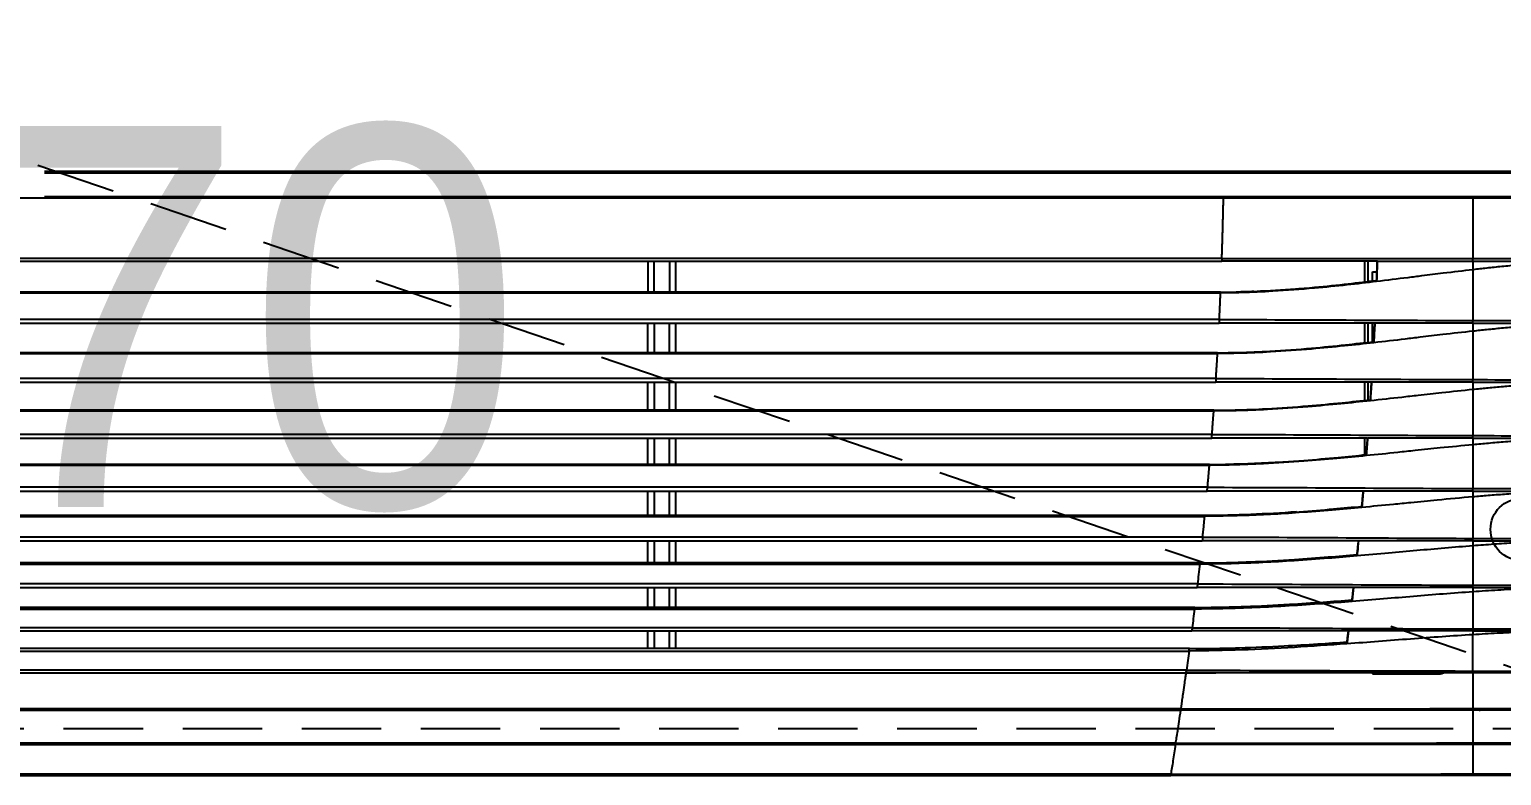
# Model space of a CAD drawing. Header units: inches. Extents: x -63256 to 33689, y -34490 to 100230.
# Drawn here: x -21465.1 to -21001.5, y 2323.6 to 2558.6 of the extents above; entities that cross this region are included whole.
import ezdxf

# ---------------------------------------------------------------- set-up
doc = ezdxf.new("R2010")
doc.units = ezdxf.units.IN
doc.header["$LTSCALE"] = 100
doc.header["$MEASUREMENT"] = 0
doc.linetypes.add('HIDDEN', pattern=[0.375, 0.25, -0.125])
doc.layers.add('3.기호.계단선', color=30, linetype='Continuous')
doc.styles.add('코레일둥고', font='')
doc.styles.get('코레일둥고').set_extended_font_data('Korail Round Gothic Medium')

# ---------------------------------------------------------------- blocks, each defined once
blk = doc.blocks.new('acrjtlf')
at = {"color": 1, "linetype": 'HIDDEN'}
blk.add_line((1571303.38, 1745562.22), (1570010.6, 1746002.87), dxfattribs=at)
at = {"color": 8}
for p, q in [((1571156.08, 1745729.39), (1570157.9, 1745729.39)), ((1571155.57, 1745710.39), (1570158.41, 1745710.39)), ((1570158.41, 1745709.61), (1571155.57, 1745709.61)), ((1570974.85, 1745709.61), (1570974.85, 1745699.8)), ((1570976.81, 1745699.8), (1570976.81, 1745709.61)), ((1570981.7, 1745709.61), (1570981.7, 1745699.8)), ((1570983.66, 1745699.8), (1570983.66, 1745709.61)), ((1571200.56, 1745703.04), (1571200.56, 1745709.61)), ((1571201.54, 1745709.61), (1571201.54, 1745703.15)), ((1571202.97, 1745703.15), (1571202.97, 1745706.17)), ((1571202.97, 1745706.17), (1571204.41, 1745706.17)), ((1571155.17, 1745699.8), (1570158.81, 1745699.8)), ((1570158.82, 1745699.55), (1571155.16, 1745699.55)), ((1571154.77, 1745691.16), (1570159.21, 1745691.16)), ((1570159.27, 1745690.02), (1571154.71, 1745690.02)), ((1570974.85, 1745680.71), (1570974.85, 1745690.02)), ((1570976.81, 1745690.02), (1570976.81, 1745680.71)), ((1570981.7, 1745680.71), (1570981.7, 1745690.02)), ((1570983.66, 1745680.71), (1570983.66, 1745690.02)), ((1571200.56, 1745683.88), (1571200.56, 1745690.02)), ((1571201.54, 1745690.02), (1571201.54, 1745683.99)), ((1571202.97, 1745684.15), (1571202.97, 1745690.02)), ((1571154.21, 1745680.71), (1570159.77, 1745680.71)), ((1570159.78, 1745680.47), (1571154.2, 1745680.47)), ((1571153.72, 1745672.58), (1570160.26, 1745672.58)), ((1570160.34, 1745671.42), (1571153.64, 1745671.42)), ((1570974.85, 1745662.61), (1570974.85, 1745671.42)), ((1570976.81, 1745671.42), (1570976.81, 1745662.61)), ((1570981.7, 1745662.61), (1570981.7, 1745671.42)), ((1570983.66, 1745662.61), (1570983.66, 1745671.42)), ((1571200.56, 1745665.72), (1571200.56, 1745671.42)), ((1571201.54, 1745671.42), (1571201.54, 1745665.83)), ((1571153.04, 1745662.61), (1570160.94, 1745662.61)), ((1570160.96, 1745662.37), (1571153.02, 1745662.37)), ((1571152.47, 1745654.98), (1570161.51, 1745654.98)), ((1570161.61, 1745653.79), (1571152.37, 1745653.79)), ((1570974.85, 1745645.52), (1570974.85, 1745653.79)), ((1570976.81, 1745653.79), (1570976.81, 1745645.52)), ((1570981.7, 1745645.52), (1570981.7, 1745653.79)), ((1570983.66, 1745645.52), (1570983.66, 1745653.79)), ((1571200.56, 1745648.39), (1571200.56, 1745653.79)), ((1571151.69, 1745645.52), (1570162.29, 1745645.52)), ((1570162.31, 1745645.29), (1571151.67, 1745645.29)), ((1571151.06, 1745638.33), (1570162.93, 1745638.33)), ((1570163.03, 1745637.14), (1571150.95, 1745637.14)), ((1570974.85, 1745629.46), (1570974.85, 1745637.14)), ((1570976.81, 1745637.14), (1570976.81, 1745629.46)), ((1570981.7, 1745629.46), (1570981.7, 1745637.14)), ((1570983.66, 1745629.46), (1570983.66, 1745637.14)), ((1571150.21, 1745629.46), (1570163.77, 1745629.46)), ((1570163.79, 1745629.19), (1571150.19, 1745629.19)), ((1571149.52, 1745622.65), (1570164.46, 1745622.65)), ((1570164.58, 1745621.48), (1571149.4, 1745621.48)), ((1570974.85, 1745614.52), (1570974.85, 1745621.48)), ((1570976.81, 1745621.48), (1570976.81, 1745614.52)), ((1570981.7, 1745614.52), (1570981.7, 1745621.48)), ((1570983.66, 1745614.52), (1570983.66, 1745621.48)), ((1571148.65, 1745614.52), (1570165.33, 1745614.52)), ((1570165.38, 1745614.12), (1571148.61, 1745614.12)), ((1571147.9, 1745607.89), (1570166.08, 1745607.89)), ((1570166.21, 1745606.79), (1571147.77, 1745606.79)), ((1570974.85, 1745600.5), (1570974.85, 1745606.79)), ((1570976.81, 1745606.79), (1570976.81, 1745600.5)), ((1570981.7, 1745600.5), (1570981.7, 1745606.79)), ((1570983.66, 1745600.5), (1570983.66, 1745606.79)), ((1571147.02, 1745600.5), (1570166.96, 1745600.5)), ((1570167.03, 1745599.97), (1571146.95, 1745599.97)), ((1571146.22, 1745594.11), (1570167.76, 1745594.11)), ((1570167.89, 1745593.08), (1571146.09, 1745593.08)), ((1570974.85, 1745587.53), (1570974.85, 1745593.08)), ((1570976.81, 1745593.08), (1570976.81, 1745587.53)), ((1570981.7, 1745587.53), (1570981.7, 1745593.08)), ((1570983.66, 1745587.53), (1570983.66, 1745593.08)), ((1571145.37, 1745587.53), (1570168.61, 1745587.53)), ((1570168.72, 1745586.75), (1571145.27, 1745586.75)), ((1571144.45, 1745580.72), (1570169.53, 1745580.72)), ((1570169.65, 1745579.86), (1571144.33, 1745579.86)), ((1571152.82, 1745579.81), (1571139.83, 1745579.81)), ((1571153.31, 1745579.81), (1571152.82, 1745579.81)), ((1571153.71, 1745579.81), (1571153.31, 1745579.81)), ((1571142.7, 1745568.52), (1570171.28, 1745568.52)), ((1570171.34, 1745568.11), (1571142.64, 1745568.11)), ((1571141.05, 1745557.71), (1570172.93, 1745557.71)), ((1570172.99, 1745557.34), (1571140.99, 1745557.34)), ((1571139.48, 1745547.94), (1570174.5, 1745547.94)), ((1570174.5, 1745547.55), (1571139.48, 1745547.55))]:
    blk.add_line(p, q, dxfattribs=at)
at = {"color": 1, "linetype": 'HIDDEN'}
blk.add_lwpolyline([(1571303.38, 1746002.87), (1571303.38, 1745562.22), (1570010.6, 1745562.22), (1570010.6, 1746002.87)], close=True, dxfattribs=at)
at = {"color": 8, "ltscale": 5}
blk.add_circle((1571249.96, 1745625.08), 9.79, dxfattribs=at)
at = {"color": 8}
for centre, major_axis, ratio, start_param, end_param in [((1571203.55, 1745579.52), (0, 0.294), 0.022602, 4.431318, 6.283185), ((1571223.77, 1745579.52), (0, 0.294), 0.032103, 4.44044, 6.283185), ((1571234.83, 1745568.16), (0, -0.588), 0.028131, 4.389048, 4.795946), ((1571234.85, 1745568.16), (0.004, -0.588), 0.025903, 4.388882, 4.795863), ((1571236.85, 1745567.98), (-0.183, 0.23), 0.183787, 0, 1.840109)]:
    blk.add_ellipse(centre, major_axis=major_axis, ratio=ratio, start_param=start_param, end_param=end_param, dxfattribs=at)
for points, knots in [([(1570784.8, 1745737.92), (1570785.45, 1745737.92), (1570786.1, 1745737.92), (1570789.37, 1745737.92), (1570791.98, 1745737.92), (1570805.03, 1745737.92), (1570815.48, 1745737.92), (1570955.43, 1745737.92), (1570997.21, 1745737.92), (1571043.68, 1745737.92), (1571048.38, 1745737.92), (1571068.39, 1745737.92), (1571083.69, 1745737.92), (1571106.65, 1745737.92), (1571114.31, 1745737.92), (1571129.62, 1745737.92), (1571137.27, 1745737.92), (1571148.75, 1745737.92), (1571152.58, 1745737.92), (1571156.41, 1745737.92)], [0, 0, 0, 0, 0.006899, 0.006899, 0.034494, 0.034494, 0.144873, 0.144873, 0.58639, 0.58639, 0.636025, 0.636025, 0.797792, 0.797792, 0.878675, 0.878675, 0.959558, 0.959558, 1, 1, 1, 1]), ([(1570784.8, 1745737.52), (1570950.79, 1745737.52), (1571029.06, 1745737.52), (1571124.02, 1745737.52), (1571140.7, 1745737.52), (1571157.38, 1745737.52)], [0, 0, 0, 0, 0.824317, 0.824317, 1, 1, 1, 1]), ([(1570784.8, 1745737.46), (1570950.81, 1745737.46), (1571029.09, 1745737.46), (1571126.95, 1745737.46), (1571146.53, 1745737.46), (1571185.67, 1745737.46), (1571205.24, 1745737.46), (1571244.38, 1745737.46), (1571263.94, 1745737.46), (1571293.17, 1745737.46), (1571302.89, 1745737.46), (1571317.45, 1745737.46), (1571322.29, 1745737.46), (1571331.97, 1745737.46), (1571336.8, 1745737.46), (1571341.61, 1745737.46)], [0, 0, 0, 0, 0.5, 0.5, 0.625, 0.625, 0.75, 0.75, 0.875, 0.875, 0.9375, 0.9375, 0.96875, 0.96875, 1, 1, 1, 1]), ([(1571341.56, 1745737.32), (1571336.76, 1745737.32), (1571331.92, 1745737.32), (1571322.24, 1745737.32), (1571317.4, 1745737.32), (1571302.85, 1745737.32), (1571293.12, 1745737.32), (1571263.89, 1745737.32), (1571244.33, 1745737.32), (1571205.2, 1745737.32), (1571185.63, 1745737.32), (1571146.49, 1745737.32), (1571126.92, 1745737.32), (1571029.07, 1745737.32), (1570950.8, 1745737.32), (1570784.8, 1745737.32)], [0, 0, 0, 0, 0.03125, 0.03125, 0.0625, 0.0625, 0.125, 0.125, 0.25, 0.25, 0.375, 0.375, 0.5, 0.5, 1, 1, 1, 1]), ([(1571156.4, 1745737.92), (1571171.88, 1745737.91), (1571187.35, 1745737.92), (1571218.29, 1745737.92), (1571233.77, 1745737.92), (1571264.67, 1745737.92), (1571280.11, 1745737.92), (1571303.21, 1745737.92), (1571310.9, 1745737.92), (1571322.4, 1745737.92), (1571326.23, 1745737.92), (1571333.87, 1745737.92), (1571337.69, 1745737.87), (1571341.48, 1745737.91)], [0, 0, 0, 0, 0.25, 0.25, 0.5, 0.5, 0.75, 0.75, 0.875, 0.875, 0.9375, 0.9375, 1, 1, 1, 1]), ([(1571341.02, 1745737.52), (1571336.42, 1745737.52), (1571331.79, 1745737.52), (1571322.32, 1745737.52), (1571317.47, 1745737.52), (1571302.92, 1745737.52), (1571293.2, 1745737.52), (1571263.96, 1745737.52), (1571244.4, 1745737.52), (1571205.27, 1745737.52), (1571185.69, 1745737.52), (1571163.2, 1745737.52), (1571160.29, 1745737.52), (1571157.38, 1745737.52)], [0, 0, 0, 0, 0.076277, 0.076277, 0.155939, 0.155939, 0.315263, 0.315263, 0.633912, 0.633912, 0.952561, 0.952561, 1, 1, 1, 1]), ([(1570784.8, 1745729.93), (1570950.78, 1745729.93), (1571029.04, 1745729.93), (1571126.86, 1745729.93), (1571146.43, 1745729.93), (1571185.56, 1745729.93), (1571205.12, 1745729.93), (1571244.24, 1745729.93), (1571263.78, 1745729.93), (1571293, 1745729.93), (1571302.73, 1745729.93), (1571317.29, 1745729.93), (1571322.14, 1745729.93), (1571331.82, 1745729.93), (1571336.66, 1745729.93), (1571341.46, 1745729.93)], [0, 0, 0, 0, 0.5, 0.5, 0.625, 0.625, 0.75, 0.75, 0.875, 0.875, 0.9375, 0.9375, 0.96875, 0.96875, 1, 1, 1, 1]), ([(1571341.42, 1745729.74), (1571336.63, 1745729.74), (1571331.78, 1745729.74), (1571322.1, 1745729.74), (1571317.25, 1745729.74), (1571302.69, 1745729.74), (1571292.97, 1745729.74), (1571263.75, 1745729.74), (1571244.21, 1745729.74), (1571205.1, 1745729.74), (1571185.54, 1745729.74), (1571146.41, 1745729.74), (1571126.84, 1745729.74), (1571029.03, 1745729.74), (1570950.77, 1745729.74), (1570784.8, 1745729.74)], [0, 0, 0, 0, 0.03125, 0.03125, 0.0625, 0.0625, 0.125, 0.125, 0.25, 0.25, 0.375, 0.375, 0.5, 0.5, 1, 1, 1, 1]), ([(1571165.99, 1745729.7), (1571165.65, 1745729.7), (1571165.3, 1745729.7), (1571145.46, 1745729.7), (1571125.96, 1745729.7), (1571028.48, 1745729.7), (1570950.5, 1745729.7), (1570784.8, 1745729.7)], [0, 0, 0, 0, 0.003537, 0.003537, 0.20283, 0.20283, 1, 1, 1, 1]), ([(1571234.64, 1745729.39), (1571221.55, 1745729.39), (1571208.46, 1745729.39), (1571182.27, 1745729.39), (1571169.17, 1745729.39), (1571156.07, 1745729.39)], [0, 0, 0, 0, 0.5, 0.5, 1, 1, 1, 1]), ([(1571156.08, 1745729.58), (1571169.18, 1745729.58), (1571182.27, 1745729.58), (1571208.46, 1745729.58), (1571221.55, 1745729.58), (1571234.64, 1745729.58)], [0, 0, 0, 0, 0.5, 0.5, 1, 1, 1, 1]), ([(1571339.72, 1745729.39), (1571331.3, 1745729.39), (1571322.82, 1745729.39), (1571305.51, 1745729.39), (1571296.68, 1745729.39), (1571270.14, 1745729.39), (1571252.4, 1745729.39), (1571234.64, 1745729.39)], [0, 0, 0, 0, 0.243248, 0.243248, 0.495499, 0.495499, 1, 1, 1, 1]), ([(1571155.57, 1745710.39), (1571168.75, 1745710.39), (1571181.93, 1745710.39), (1571208.29, 1745710.39), (1571221.47, 1745710.39), (1571234.64, 1745710.39)], [0, 0, 0, 0, 0.5, 0.5, 1, 1, 1, 1]), ([(1571234.64, 1745706.87), (1571231.52, 1745706.5), (1571226.13, 1745705.87), (1571219.31, 1745705), (1571212.31, 1745704.12), (1571207.59, 1745703.54), (1571204.3, 1745703.14)], [0, 0, 0, 0, 0.307575, 0.532584, 0.675031, 1, 1, 1, 1]), ([(1571234.64, 1745709.61), (1571234.64, 1745709.62), (1571234.64, 1745709.66), (1571234.64, 1745709.88), (1571234.64, 1745710.13), (1571234.64, 1745710.31), (1571234.64, 1745710.39)], [0, 0, 0, 0, 0.300546, 0.567506, 0.800705, 1, 1, 1, 1]), ([(1571234.64, 1745710.39), (1571252.42, 1745710.39), (1571270.2, 1745710.38), (1571296.78, 1745710.38), (1571305.63, 1745710.38), (1571323.28, 1745710.38), (1571332.1, 1745710.38), (1571340.84, 1745710.38)], [0, 0, 0, 0, 0.5, 0.5, 0.75, 0.75, 1, 1, 1, 1]), ([(1571273.1, 1745709.61), (1571270.88, 1745709.57), (1571266.58, 1745709.5), (1571260.3, 1745709.19), (1571254.42, 1745708.81), (1571248.92, 1745708.35), (1571243.81, 1745707.87), (1571239.09, 1745707.38), (1571236.08, 1745707.04), (1571234.64, 1745706.87)], [0, 0, 0, 0, 0.17272, 0.33551, 0.488347, 0.631221, 0.764126, 0.88705, 1, 1, 1, 1]), ([(1571234.64, 1745706.87), (1571234.64, 1745705.6), (1571234.64, 1745703.02), (1571234.64, 1745699.06), (1571234.64, 1745695), (1571234.64, 1745692.25), (1571234.64, 1745690.86)], [0, 0, 0, 0, 0.241954, 0.489631, 0.742508, 1, 1, 1, 1]), ([(1571204.3, 1745703.14), (1571201.21, 1745702.78), (1571194.7, 1745702.02), (1571183.81, 1745700.92), (1571172.73, 1745700.07), (1571162.85, 1745699.63), (1571157.36, 1745699.57), (1571155.16, 1745699.55)], [0, 0, 0, 0, 0.189956, 0.399239, 0.666018, 0.866282, 1, 1, 1, 1]), ([(1571155.17, 1745699.8), (1571157.35, 1745699.82), (1571162.83, 1745699.87), (1571172.71, 1745700.32), (1571183.94, 1745701.21), (1571194.83, 1745702.35), (1571201.34, 1745703.12), (1571204.31, 1745703.48)], [0, 0, 0, 0, 0.13271, 0.332981, 0.600797, 0.817687, 1, 1, 1, 1]), ([(1571204.31, 1745703.39), (1571204.31, 1745703.43), (1571204.31, 1745703.45), (1571204.31, 1745703.47), (1571204.31, 1745703.48), (1571204.31, 1745703.48)], [0, 0, 0, 0, 0.64921, 0.64921, 1, 1, 1, 1]), ([(1571154.77, 1745691.16), (1571154.8, 1745691.81), (1571154.87, 1745693.1), (1571154.95, 1745694.91), (1571155.03, 1745696.6), (1571155.1, 1745698.17), (1571155.14, 1745699.09), (1571155.16, 1745699.55)], [0, 0, 0, 0, 0.202006, 0.403007, 0.603004, 0.802001, 1, 1, 1, 1]), ([(1571154.77, 1745691.16), (1571154.77, 1745691.04), (1571154.75, 1745690.78), (1571154.73, 1745690.38), (1571154.72, 1745690.08), (1571154.72, 1745690.04), (1571154.72, 1745690.02)], [0, 0, 0, 0, 0.249872, 0.499843, 0.749966, 1, 1, 1, 1]), ([(1571154.77, 1745691.16), (1571168.08, 1745691.16), (1571181.4, 1745691.1), (1571208.02, 1745690.97), (1571221.34, 1745690.9), (1571234.64, 1745690.86)], [0, 0, 0, 0, 0.5, 0.5, 1, 1, 1, 1]), ([(1571234.64, 1745690.02), (1571234.64, 1745690.04), (1571234.64, 1745690.08), (1571234.64, 1745690.32), (1571234.64, 1745690.59), (1571234.64, 1745690.78), (1571234.64, 1745690.86)], [0, 0, 0, 0, 0.299602, 0.566259, 0.799779, 1, 1, 1, 1]), ([(1571234.64, 1745690.02), (1571235.78, 1745690.02), (1571248.36, 1745690.02), (1571260.93, 1745690.02), (1571272.34, 1745690.02)], [0, 0, 0, 0, 0.090794, 1, 1, 1, 1]), ([(1571272.34, 1745690.02), (1571270.19, 1745689.99), (1571266, 1745689.92), (1571259.89, 1745689.64), (1571254.15, 1745689.29), (1571248.76, 1745688.87), (1571243.73, 1745688.43), (1571239.06, 1745687.97), (1571236.07, 1745687.66), (1571234.64, 1745687.5)], [0, 0, 0, 0, 0.171143, 0.332878, 0.485187, 0.628059, 0.76149, 0.885469, 1, 1, 1, 1]), ([(1571203.42, 1745683.87), (1571200.33, 1745683.53), (1571193.81, 1745682.81), (1571182.98, 1745681.77), (1571171.94, 1745680.97), (1571162.05, 1745680.54), (1571156.48, 1745680.49), (1571154.2, 1745680.47)], [0, 0, 0, 0, 0.189159, 0.399253, 0.661583, 0.861842, 1, 1, 1, 1]), ([(1571154.21, 1745680.71), (1571156.42, 1745680.73), (1571161.93, 1745680.77), (1571171.82, 1745681.21), (1571183.05, 1745682.05), (1571193.95, 1745683.13), (1571200.47, 1745683.87), (1571203.44, 1745684.2)], [0, 0, 0, 0, 0.13403, 0.334286, 0.600753, 0.818086, 1, 1, 1, 1]), ([(1571234.64, 1745687.5), (1571231.47, 1745687.15), (1571225.92, 1745686.53), (1571218.82, 1745685.68), (1571211.58, 1745684.81), (1571206.72, 1745684.25), (1571203.42, 1745683.87)], [0, 0, 0, 0, 0.304279, 0.532125, 0.683541, 1, 1, 1, 1]), ([(1571203.43, 1745683.95), (1571203.42, 1745683.93), (1571203.42, 1745683.92), (1571203.42, 1745683.89), (1571203.42, 1745683.88), (1571203.42, 1745683.87)], [0, 0, 0, 0, 0.669286, 0.669286, 1, 1, 1, 1]), ([(1571234.64, 1745687.5), (1571234.64, 1745686.29), (1571234.64, 1745683.84), (1571234.64, 1745680.08), (1571234.64, 1745676.21), (1571234.64, 1745673.58), (1571234.64, 1745672.25)], [0, 0, 0, 0, 0.240964, 0.488232, 0.741399, 1, 1, 1, 1]), ([(1571153.72, 1745672.58), (1571153.77, 1745673.35), (1571153.86, 1745674.87), (1571153.99, 1745676.94), (1571154.1, 1745678.84), (1571154.17, 1745679.93), (1571154.2, 1745680.47)], [0, 0, 0, 0, 0.254452, 0.505932, 0.754446, 1, 1, 1, 1]), ([(1571153.72, 1745672.58), (1571153.71, 1745672.45), (1571153.69, 1745672.2), (1571153.67, 1745671.79), (1571153.65, 1745671.48), (1571153.65, 1745671.44), (1571153.64, 1745671.42)], [0, 0, 0, 0, 0.25027, 0.500033, 0.750107, 1, 1, 1, 1]), ([(1571153.72, 1745672.58), (1571167.21, 1745672.58), (1571180.7, 1745672.51), (1571207.67, 1745672.37), (1571221.16, 1745672.3), (1571234.64, 1745672.25)], [0, 0, 0, 0, 0.5, 0.5, 1, 1, 1, 1]), ([(1571234.64, 1745671.42), (1571234.64, 1745671.44), (1571234.64, 1745671.47), (1571234.64, 1745671.71), (1571234.64, 1745671.98), (1571234.64, 1745672.17), (1571234.64, 1745672.25)], [0, 0, 0, 0, 0.29963, 0.566296, 0.799804, 1, 1, 1, 1]), ([(1571234.64, 1745671.42), (1571235.45, 1745671.42), (1571244.68, 1745671.42), (1571253.9, 1745671.42), (1571262.31, 1745671.42)], [0, 0, 0, 0, 0.087433, 1, 1, 1, 1]), ([(1571271.36, 1745671.42), (1571269.29, 1745671.38), (1571265.25, 1745671.32), (1571259.35, 1745671.07), (1571253.77, 1745670.76), (1571248.52, 1745670.38), (1571243.6, 1745669.98), (1571239.01, 1745669.56), (1571236.06, 1745669.27), (1571234.64, 1745669.13)], [0, 0, 0, 0, 0.169313, 0.329825, 0.481522, 0.624391, 0.758433, 0.883635, 1, 1, 1, 1]), ([(1571202.33, 1745665.59), (1571199.24, 1745665.26), (1571192.71, 1745664.58), (1571181.92, 1745663.61), (1571170.92, 1745662.85), (1571161.02, 1745662.44), (1571155.37, 1745662.39), (1571153.02, 1745662.37)], [0, 0, 0, 0, 0.188349, 0.39928, 0.657536, 0.857785, 1, 1, 1, 1]), ([(1571153.04, 1745662.61), (1571155.27, 1745662.62), (1571160.81, 1745662.66), (1571170.71, 1745663.08), (1571181.94, 1745663.87), (1571192.84, 1745664.89), (1571199.38, 1745665.59), (1571202.35, 1745665.91)], [0, 0, 0, 0, 0.135331, 0.33557, 0.600704, 0.818478, 1, 1, 1, 1]), ([(1571202.33, 1745665.67), (1571202.33, 1745665.67), (1571202.33, 1745665.67), (1571202.33, 1745665.65), (1571202.33, 1745665.63), (1571202.33, 1745665.6), (1571202.33, 1745665.6), (1571202.32, 1745665.59)], [0, 0, 0, 0, 0.005018, 0.005018, 0.681643, 0.681643, 1, 1, 1, 1]), ([(1571234.64, 1745669.12), (1571231.38, 1745668.78), (1571225.62, 1745668.18), (1571218.16, 1745667.34), (1571210.65, 1745666.49), (1571205.62, 1745665.94), (1571202.33, 1745665.59)], [0, 0, 0, 0, 0.302296, 0.533525, 0.693692, 1, 1, 1, 1]), ([(1571234.64, 1745669.13), (1571234.64, 1745667.98), (1571234.64, 1745665.65), (1571234.64, 1745662.07), (1571234.64, 1745658.39), (1571234.64, 1745655.89), (1571234.64, 1745654.62)], [0, 0, 0, 0, 0.240494, 0.487542, 0.740817, 1, 1, 1, 1]), ([(1571152.47, 1745654.98), (1571152.52, 1745655.7), (1571152.63, 1745657.12), (1571152.78, 1745659.06), (1571152.91, 1745660.84), (1571152.99, 1745661.86), (1571153.02, 1745662.37)], [0, 0, 0, 0, 0.255434, 0.50724, 0.755426, 1, 1, 1, 1]), ([(1571152.38, 1745653.87), (1571152.38, 1745653.84), (1571152.38, 1745653.8), (1571152.37, 1745653.79), (1571152.37, 1745653.79)], [0, 0, 0, 0, 0.504346, 1, 1, 1, 1]), ([(1571152.38, 1745653.87), (1571152.38, 1745653.92), (1571152.39, 1745654.03), (1571152.42, 1745654.33), (1571152.44, 1745654.68), (1571152.46, 1745654.88), (1571152.47, 1745654.98)], [0, 0, 0, 0, 0.229284, 0.499865, 0.74993, 1, 1, 1, 1]), ([(1571152.47, 1745654.98), (1571166.17, 1745654.98), (1571179.86, 1745654.91), (1571207.26, 1745654.75), (1571220.96, 1745654.67), (1571234.64, 1745654.62)], [0, 0, 0, 0, 0.5, 0.5, 1, 1, 1, 1]), ([(1571234.64, 1745651.74), (1571231.2, 1745651.4), (1571225.13, 1745650.81), (1571217.24, 1745649.98), (1571209.48, 1745649.15), (1571204.36, 1745648.63), (1571201.05, 1745648.3)], [0, 0, 0, 0, 0.306857, 0.541766, 0.704737, 1, 1, 1, 1]), ([(1571234.64, 1745653.79), (1571234.64, 1745653.81), (1571234.64, 1745653.84), (1571234.64, 1745654.08), (1571234.64, 1745654.35), (1571234.64, 1745654.54), (1571234.64, 1745654.62)], [0, 0, 0, 0, 0.299748, 0.56645, 0.799918, 1, 1, 1, 1]), ([(1571234.64, 1745653.79), (1571235.05, 1745653.79), (1571246.91, 1745653.79), (1571258.77, 1745653.79), (1571270.2, 1745653.79)], [0, 0, 0, 0, 0.034541, 1, 1, 1, 1]), ([(1571270.2, 1745653.79), (1571267.89, 1745653.75), (1571263.4, 1745653.68), (1571256.86, 1745653.4), (1571250.73, 1745653.05), (1571245, 1745652.63), (1571239.68, 1745652.2), (1571236.27, 1745651.89), (1571234.64, 1745651.74)], [0, 0, 0, 0, 0.195017, 0.378715, 0.551069, 0.712073, 0.86172, 1, 1, 1, 1]), ([(1571234.64, 1745651.74), (1571234.64, 1745650.65), (1571234.64, 1745648.44), (1571234.64, 1745645.05), (1571234.64, 1745641.54), (1571234.64, 1745639.16), (1571234.64, 1745637.95)], [0, 0, 0, 0, 0.239553, 0.486232, 0.739794, 1, 1, 1, 1]), ([(1571201.05, 1745648.3), (1571197.97, 1745648), (1571191.42, 1745647.36), (1571180.64, 1745646.45), (1571169.64, 1745645.74), (1571159.73, 1745645.35), (1571154.05, 1745645.31), (1571151.67, 1745645.29)], [0, 0, 0, 0, 0.188051, 0.399296, 0.65597, 0.856213, 1, 1, 1, 1]), ([(1571151.69, 1745645.52), (1571153.95, 1745645.54), (1571159.51, 1745645.58), (1571169.42, 1745645.97), (1571180.65, 1745646.71), (1571191.55, 1745647.67), (1571198.1, 1745648.33), (1571201.08, 1745648.62)], [0, 0, 0, 0, 0.136383, 0.336606, 0.600654, 0.818617, 1, 1, 1, 1]), ([(1571151.06, 1745638.33), (1571151.12, 1745639.01), (1571151.24, 1745640.35), (1571151.4, 1745642.18), (1571151.55, 1745643.85), (1571151.63, 1745644.81), (1571151.67, 1745645.29)], [0, 0, 0, 0, 0.256936, 0.509241, 0.756926, 1, 1, 1, 1]), ([(1571150.95, 1745637.17), (1571150.95, 1745637.21), (1571150.96, 1745637.3), (1571150.99, 1745637.61), (1571151.03, 1745637.99), (1571151.05, 1745638.22), (1571151.06, 1745638.33)], [0, 0, 0, 0, 0.232687, 0.500098, 0.749869, 1, 1, 1, 1]), ([(1571151.06, 1745638.33), (1571164.99, 1745638.33), (1571178.92, 1745638.25), (1571206.79, 1745638.08), (1571220.72, 1745638), (1571234.64, 1745637.95)], [0, 0, 0, 0, 0.5, 0.5, 1, 1, 1, 1]), ([(1571234.64, 1745637.14), (1571234.6, 1745637.14), (1571230.12, 1745637.14), (1571225.63, 1745637.14), (1571221.17, 1745637.14)], [0, 0, 0, 0, 0.007482, 1, 1, 1, 1]), ([(1571234.64, 1745637.14), (1571234.64, 1745637.16), (1571234.64, 1745637.2), (1571234.64, 1745637.42), (1571234.64, 1745637.69), (1571234.64, 1745637.87), (1571234.64, 1745637.95)], [0, 0, 0, 0, 0.300147, 0.566978, 0.80031, 1, 1, 1, 1]), ([(1571268.89, 1745637.14), (1571266.67, 1745637.11), (1571262.37, 1745637.04), (1571256.1, 1745636.8), (1571250.2, 1745636.48), (1571244.67, 1745636.12), (1571239.53, 1745635.73), (1571236.23, 1745635.46), (1571234.64, 1745635.32)], [0, 0, 0, 0, 0.194008, 0.377097, 0.549248, 0.710453, 0.860707, 1, 1, 1, 1]), ([(1571234.64, 1745635.32), (1571230.89, 1745634.99), (1571224.36, 1745634.4), (1571216.01, 1745633.57), (1571208.09, 1745632.79), (1571202.95, 1745632.31), (1571199.64, 1745631.99)], [0, 0, 0, 0, 0.3207, 0.559402, 0.716115, 1, 1, 1, 1]), ([(1571234.64, 1745635.32), (1571234.64, 1745634.29), (1571234.64, 1745632.19), (1571234.64, 1745628.97), (1571234.64, 1745625.64), (1571234.64, 1745623.39), (1571234.64, 1745622.25)], [0, 0, 0, 0, 0.239379, 0.485924, 0.739506, 1, 1, 1, 1]), ([(1571149.52, 1745622.65), (1571149.59, 1745623.28), (1571149.72, 1745624.53), (1571149.89, 1745626.24), (1571150.05, 1745627.81), (1571150.14, 1745628.73), (1571150.19, 1745629.19)], [0, 0, 0, 0, 0.257522, 0.510022, 0.757511, 1, 1, 1, 1]), ([(1571199.64, 1745631.99), (1571196.53, 1745631.71), (1571189.97, 1745631.11), (1571177.39, 1745630.14), (1571164.01, 1745629.36), (1571154.08, 1745629.24), (1571150.19, 1745629.19)], [0, 0, 0, 0, 0.188964, 0.399297, 0.764245, 1, 1, 1, 1]), ([(1571150.21, 1745629.46), (1571152.16, 1745629.47), (1571157.41, 1745629.5), (1571167.34, 1745629.84), (1571178.89, 1745630.54), (1571190.12, 1745631.45), (1571196.68, 1745632.06), (1571199.67, 1745632.34)], [0, 0, 0, 0, 0.1176, 0.317809, 0.600614, 0.818158, 1, 1, 1, 1]), ([(1571149.52, 1745622.65), (1571149.52, 1745622.58), (1571149.51, 1745622.49), (1571149.49, 1745622.32), (1571149.48, 1745622.23), (1571149.46, 1745622.06), (1571149.45, 1745621.97), (1571149.44, 1745621.81), (1571149.43, 1745621.74), (1571149.42, 1745621.62), (1571149.41, 1745621.57), (1571149.4, 1745621.51), (1571149.4, 1745621.48), (1571149.4, 1745621.48), (1571149.4, 1745621.48), (1571149.4, 1745621.48)], [0, 0, 0, 0, 0.161779, 0.161779, 0.323539, 0.323539, 0.485543, 0.485543, 0.647325, 0.647325, 0.808403, 0.808403, 0.968605, 0.968605, 1, 1, 1, 1]), ([(1571149.52, 1745622.66), (1571163.71, 1745622.66), (1571177.9, 1745622.57), (1571206.28, 1745622.38), (1571220.47, 1745622.3), (1571234.64, 1745622.25)], [0, 0, 0, 0, 0.5, 0.5, 1, 1, 1, 1]), ([(1571234.64, 1745619.9), (1571231.68, 1745619.66), (1571225.78, 1745619.19), (1571216.93, 1745618.39), (1571207.72, 1745617.54), (1571201.45, 1745617), (1571198.13, 1745616.71)], [0, 0, 0, 0, 0.242425, 0.484831, 0.727208, 1, 1, 1, 1]), ([(1571234.64, 1745621.48), (1571234.12, 1745621.48), (1571223.03, 1745621.48), (1571211.94, 1745621.48), (1571201.36, 1745621.48)], [0, 0, 0, 0, 0.046692, 1, 1, 1, 1]), ([(1571234.64, 1745621.48), (1571234.64, 1745621.49), (1571234.64, 1745621.53), (1571234.64, 1745621.74), (1571234.64, 1745621.99), (1571234.64, 1745622.17), (1571234.64, 1745622.25)], [0, 0, 0, 0, 0.300577, 0.567547, 0.800734, 1, 1, 1, 1]), ([(1571267.47, 1745621.48), (1571265.28, 1745621.44), (1571260.91, 1745621.38), (1571254.34, 1745621.13), (1571247.77, 1745620.8), (1571241.2, 1745620.39), (1571236.83, 1745620.06), (1571234.64, 1745619.9)], [0, 0, 0, 0, 0.199981, 0.399984, 0.599994, 0.800004, 1, 1, 1, 1]), ([(1571234.64, 1745619.9), (1571234.64, 1745618.91), (1571234.64, 1745616.92), (1571234.64, 1745613.86), (1571234.64, 1745610.71), (1571234.64, 1745608.59), (1571234.64, 1745607.51)], [0, 0, 0, 0, 0.239058, 0.485395, 0.739057, 1, 1, 1, 1]), ([(1571148.61, 1745614.12), (1571148.49, 1745613.11), (1571148.27, 1745611.11), (1571148.02, 1745608.92), (1571147.9, 1745607.89)], [0, 0, 0, 0, 0.543894, 1, 1, 1, 1]), ([(1571198.13, 1745616.71), (1571195.13, 1745616.46), (1571188.55, 1745615.91), (1571175.36, 1745614.97), (1571161.86, 1745614.27), (1571151.92, 1745614.16), (1571148.61, 1745614.12)], [0, 0, 0, 0, 0.182416, 0.399176, 0.799872, 1, 1, 1, 1]), ([(1571148.65, 1745614.52), (1571150.61, 1745614.53), (1571155.89, 1745614.56), (1571165.82, 1745614.87), (1571177.34, 1745615.5), (1571188.57, 1745616.33), (1571195.14, 1745616.88), (1571198.17, 1745617.13)], [0, 0, 0, 0, 0.118576, 0.318747, 0.600562, 0.816171, 1, 1, 1, 1]), ([(1571198.13, 1745616.71), (1571198.14, 1745616.78), (1571198.14, 1745616.85), (1571198.16, 1745616.96), (1571198.16, 1745617.01), (1571198.17, 1745617.09), (1571198.17, 1745617.11), (1571198.17, 1745617.13), (1571198.17, 1745617.13), (1571198.17, 1745617.13)], [0, 0, 0, 0, 0.292408, 0.292408, 0.584321, 0.584321, 0.875326, 0.875326, 1, 1, 1, 1]), ([(1571198.26, 1745617.99), (1571198.23, 1745617.74), (1571198.21, 1745617.49), (1571198.17, 1745617.16), (1571198.17, 1745617.08), (1571198.16, 1745617)], [0, 0, 0, 0, 0.751683, 0.751683, 1, 1, 1, 1]), ([(1571147.9, 1745607.89), (1571147.88, 1745607.76), (1571147.86, 1745607.51), (1571147.81, 1745607.13), (1571147.77, 1745606.85), (1571147.77, 1745606.81), (1571147.77, 1745606.79)], [0, 0, 0, 0, 0.250041, 0.500223, 0.740572, 1, 1, 1, 1]), ([(1571147.9, 1745607.89), (1571162.36, 1745607.89), (1571176.82, 1745607.79), (1571205.74, 1745607.62), (1571220.19, 1745607.55), (1571234.64, 1745607.51)], [0, 0, 0, 0, 0.5, 0.5, 1, 1, 1, 1]), ([(1571234.64, 1745605.42), (1571231.51, 1745605.19), (1571225.26, 1745604.74), (1571215.88, 1745603.97), (1571206.32, 1745603.16), (1571199.87, 1745602.64), (1571196.55, 1745602.37)], [0, 0, 0, 0, 0.246108, 0.492163, 0.738161, 1, 1, 1, 1]), ([(1571234.64, 1745606.79), (1571233.61, 1745606.79), (1571221.09, 1745606.79), (1571208.56, 1745606.79), (1571197.05, 1745606.79)], [0, 0, 0, 0, 0.082118, 1, 1, 1, 1]), ([(1571234.64, 1745606.79), (1571234.64, 1745606.8), (1571234.64, 1745606.83), (1571234.64, 1745607.04), (1571234.64, 1745607.27), (1571234.64, 1745607.43), (1571234.64, 1745607.51)], [0, 0, 0, 0, 0.30306, 0.57086, 0.803221, 1, 1, 1, 1]), ([(1571265.97, 1745606.79), (1571263.36, 1745606.75), (1571258.14, 1745606.66), (1571250.31, 1745606.35), (1571242.47, 1745605.95), (1571237.25, 1745605.6), (1571234.64, 1745605.42)], [0, 0, 0, 0, 0.249988, 0.499982, 0.750002, 1, 1, 1, 1]), ([(1571234.64, 1745605.42), (1571234.64, 1745604.5), (1571234.64, 1745602.62), (1571234.64, 1745599.75), (1571234.64, 1745596.77), (1571234.64, 1745594.77), (1571234.64, 1745593.75)], [0, 0, 0, 0, 0.236505, 0.481944, 0.736426, 1, 1, 1, 1]), ([(1571196.55, 1745602.37), (1571193.49, 1745602.13), (1571186.91, 1745601.63), (1571173.36, 1745600.74), (1571159.88, 1745600.1), (1571149.93, 1745600), (1571146.95, 1745599.97)], [0, 0, 0, 0, 0.185218, 0.399154, 0.820192, 1, 1, 1, 1]), ([(1571147.02, 1745600.5), (1571147.02, 1745600.48), (1571147.01, 1745600.43), (1571146.97, 1745600.13), (1571146.95, 1745599.97)], [0, 0, 0, 0, 0.461975, 1, 1, 1, 1]), ([(1571147.02, 1745600.5), (1571148.98, 1745600.51), (1571154.26, 1745600.53), (1571164.2, 1745600.81), (1571175.71, 1745601.38), (1571186.96, 1745602.13), (1571193.55, 1745602.63), (1571196.6, 1745602.86)], [0, 0, 0, 0, 0.118512, 0.318665, 0.600501, 0.814856, 1, 1, 1, 1]), ([(1571196.55, 1745602.37), (1571196.56, 1745602.45), (1571196.56, 1745602.52), (1571196.58, 1745602.64), (1571196.58, 1745602.7), (1571196.59, 1745602.79), (1571196.6, 1745602.82), (1571196.6, 1745602.84), (1571196.6, 1745602.85), (1571196.6, 1745602.86), (1571196.6, 1745602.86), (1571196.6, 1745602.86)], [0, 0, 0, 0, 0.27156, 0.27156, 0.542657, 0.542657, 0.808337, 0.808337, 0.89096, 0.89096, 1, 1, 1, 1]), ([(1571146.95, 1745599.97), (1571146.84, 1745599), (1571146.6, 1745597.1), (1571146.34, 1745595.07), (1571146.22, 1745594.11)], [0, 0, 0, 0, 0.533649, 1, 1, 1, 1]), ([(1571146.22, 1745594.11), (1571146.21, 1745593.98), (1571146.18, 1745593.74), (1571146.13, 1745593.39), (1571146.1, 1745593.13), (1571146.09, 1745593.1), (1571146.09, 1745593.08)], [0, 0, 0, 0, 0.250245, 0.500503, 0.740965, 1, 1, 1, 1]), ([(1571146.22, 1745594.11), (1571160.96, 1745594.11), (1571175.7, 1745594.01), (1571205.18, 1745593.85), (1571219.91, 1745593.78), (1571234.64, 1745593.75)], [0, 0, 0, 0, 0.5, 0.5, 1, 1, 1, 1]), ([(1571234.64, 1745591.91), (1571231.39, 1745591.7), (1571224.84, 1745591.27), (1571214.93, 1745590.54), (1571204.95, 1745589.77), (1571198.26, 1745589.27), (1571194.93, 1745589.03)], [0, 0, 0, 0, 0.245079, 0.494613, 0.748597, 1, 1, 1, 1]), ([(1571234.64, 1745593.08), (1571233.08, 1745593.08), (1571228.77, 1745593.08), (1571224.47, 1745593.08), (1571221.71, 1745593.08)], [0, 0, 0, 0, 0.360849, 1, 1, 1, 1]), ([(1571234.64, 1745593.08), (1571234.64, 1745593.1), (1571234.64, 1745593.15), (1571234.64, 1745593.44), (1571234.64, 1745593.65), (1571234.64, 1745593.75)], [0, 0, 0, 0, 0.395956, 0.72951, 1, 1, 1, 1]), ([(1571264.43, 1745593.08), (1571262, 1745593.04), (1571257.11, 1745592.97), (1571249.72, 1745592.71), (1571242.21, 1745592.36), (1571237.18, 1745592.06), (1571234.64, 1745591.91)], [0, 0, 0, 0, 0.244293, 0.492387, 0.744298, 1, 1, 1, 1]), ([(1571234.64, 1745580.47), (1571234.64, 1745581.5), (1571234.64, 1745583.49), (1571234.64, 1745586.43), (1571234.64, 1745589.22), (1571234.64, 1745591.03), (1571234.64, 1745591.91)], [0, 0, 0, 0, 0.271735, 0.528869, 0.771564, 1, 1, 1, 1]), ([(1571194.93, 1745589.03), (1571189.42, 1745588.64), (1571178.4, 1745587.88), (1571161.84, 1745587.02), (1571150.79, 1745586.85), (1571145.27, 1745586.76)], [0, 0, 0, 0, 0.333291, 0.666637, 1, 1, 1, 1]), ([(1571145.27, 1745586.75), (1571145.29, 1745586.91), (1571145.32, 1745587.21), (1571145.36, 1745587.48), (1571145.37, 1745587.51), (1571145.37, 1745587.53)], [0, 0, 0, 0, 0.365763, 0.698949, 1, 1, 1, 1]), ([(1571145.37, 1745587.53), (1571147.3, 1745587.54), (1571152.56, 1745587.56), (1571162.5, 1745587.8), (1571174.02, 1745588.3), (1571185.32, 1745588.96), (1571191.92, 1745589.41), (1571195, 1745589.61)], [0, 0, 0, 0, 0.116851, 0.316976, 0.600411, 0.813247, 1, 1, 1, 1]), ([(1571195, 1745589.61), (1571195, 1745589.61), (1571195, 1745589.6), (1571195, 1745589.55), (1571194.99, 1745589.51), (1571194.98, 1745589.42), (1571194.97, 1745589.36), (1571194.96, 1745589.23), (1571194.95, 1745589.16), (1571194.94, 1745589.07), (1571194.93, 1745589.05), (1571194.93, 1745589.03)], [0, 0, 0, 0, 0.231752, 0.231752, 0.464199, 0.464199, 0.698225, 0.698225, 0.936242, 0.936242, 1, 1, 1, 1]), ([(1571142.7, 1745568.52), (1571142.78, 1745569.02), (1571142.93, 1745570.08), (1571143.19, 1745571.85), (1571143.52, 1745574.1), (1571143.84, 1745576.36), (1571144.12, 1745578.39), (1571144.27, 1745579.41), (1571144.33, 1745579.86)], [0, 0, 0, 0, 0.14309, 0.303741, 0.481951, 0.74031, 0.886713, 1, 1, 1, 1]), ([(1571144.33, 1745579.86), (1571144.33, 1745579.87), (1571144.34, 1745579.91), (1571144.38, 1745580.22), (1571144.42, 1745580.54), (1571144.45, 1745580.72)], [0, 0, 0, 0, 0.261782, 0.59531, 1, 1, 1, 1]), ([(1571144.45, 1745580.72), (1571159.48, 1745580.72), (1571174.52, 1745580.65), (1571204.58, 1745580.53), (1571219.61, 1745580.49), (1571234.64, 1745580.47)], [0, 0, 0, 0, 0.5, 0.5, 1, 1, 1, 1]), ([(1571203.55, 1745579.44), (1571203.5, 1745579.44), (1571203.45, 1745579.44), (1571203.3, 1745579.47), (1571203.2, 1745579.5), (1571203.03, 1745579.6), (1571202.95, 1745579.67), (1571202.85, 1745579.78), (1571202.83, 1745579.82), (1571202.81, 1745579.85)], [0, 0, 0, 0, 0.170559, 0.170559, 0.505418, 0.505418, 0.853274, 0.853274, 1, 1, 1, 1]), ([(1571223.78, 1745579.44), (1571223.58, 1745579.44), (1571223.39, 1745579.44), (1571222.41, 1745579.44), (1571221.62, 1745579.44), (1571217.71, 1745579.44), (1571214.58, 1745579.44), (1571208.81, 1745579.44), (1571206.18, 1745579.44), (1571203.55, 1745579.44)], [0, 0, 0, 0, 0.029041, 0.029041, 0.145204, 0.145204, 0.60986, 0.60986, 1, 1, 1, 1]), ([(1571225.31, 1745579.82), (1571225.15, 1745579.74), (1571224.98, 1745579.67), (1571224.48, 1745579.5), (1571224.13, 1745579.44), (1571223.78, 1745579.44)], [0, 0, 0, 0, 0.337448, 0.337448, 1, 1, 1, 1]), ([(1571234.64, 1745579.86), (1571234.64, 1745579.88), (1571234.64, 1745579.92), (1571234.64, 1745580.18), (1571234.64, 1745580.38), (1571234.64, 1745580.47)], [0, 0, 0, 0, 0.396581, 0.730118, 1, 1, 1, 1]), ([(1571141.05, 1745557.71), (1571141.14, 1745558.27), (1571141.34, 1745559.54), (1571141.7, 1745561.83), (1571142.14, 1745564.74), (1571142.46, 1745566.92), (1571142.64, 1745568.11)], [0, 0, 0, 0, 0.176314, 0.401773, 0.676347, 1, 1, 1, 1]), ([(1571142.7, 1745568.52), (1571142.68, 1745568.4), (1571142.65, 1745568.17), (1571142.64, 1745568.13), (1571142.64, 1745568.11)], [0, 0, 0, 0, 0.500538, 1, 1, 1, 1]), ([(1571234.63, 1745568.11), (1571233.94, 1745568.11), (1571233.25, 1745568.11), (1571222.36, 1745568.11), (1571212.17, 1745568.11), (1571192.02, 1745568.11), (1571182.06, 1745568.11), (1571162.28, 1745568.11), (1571152.46, 1745568.11), (1571142.64, 1745568.11)], [0, 0, 0, 0, 0.022631, 0.022631, 0.354983, 0.354983, 0.679805, 0.679805, 1, 1, 1, 1]), ([(1571142.7, 1745568.52), (1571152.5, 1745568.52), (1571162.3, 1745568.53), (1571182.07, 1745568.55), (1571192.03, 1745568.56), (1571212.19, 1745568.6), (1571222.38, 1745568.62), (1571233.26, 1745568.64), (1571233.95, 1745568.64), (1571234.63, 1745568.64)], [0, 0, 0, 0, 0.319811, 0.319811, 0.644923, 0.644923, 0.97758, 0.97758, 1, 1, 1, 1]), ([(1571234.63, 1745568.64), (1571243.53, 1745568.65), (1571252.43, 1745568.66), (1571261.32, 1745568.67), (1571261.32, 1745568.67), (1571261.32, 1745568.67)], [0, 0, 0, 0, 0.999998, 0.999998, 1, 1, 1, 1]), ([(1571234.63, 1745568.11), (1571234.63, 1745567.05), (1571234.63, 1745565.1), (1571234.63, 1745562.51), (1571234.63, 1745560.47), (1571234.63, 1745558.97), (1571234.63, 1745558.15), (1571234.63, 1745557.82)], [0, 0, 0, 0, 0.301042, 0.551788, 0.751881, 0.901269, 1, 1, 1, 1]), ([(1571140.99, 1745557.34), (1571140.71, 1745555.56), (1571140.19, 1745552.25), (1571139.7, 1745549.26), (1571139.48, 1745547.94)], [0, 0, 0, 0, 0.523797, 1, 1, 1, 1]), ([(1571234.63, 1745557.34), (1571231.3, 1745557.34), (1571227.96, 1745557.34), (1571216.55, 1745557.34), (1571208.48, 1745557.34), (1571184.26, 1745557.34), (1571168.11, 1745557.34), (1571148.3, 1745557.34), (1571144.65, 1745557.34), (1571140.99, 1745557.34)], [0, 0, 0, 0, 0.106844, 0.106844, 0.365542, 0.365542, 0.882945, 0.882945, 1, 1, 1, 1]), ([(1571141.05, 1745557.71), (1571144.69, 1745557.71), (1571148.32, 1745557.71), (1571168.11, 1745557.72), (1571184.26, 1745557.74), (1571208.49, 1745557.78), (1571216.56, 1745557.79), (1571227.97, 1745557.81), (1571231.3, 1745557.81), (1571234.63, 1745557.82)], [0, 0, 0, 0, 0.116518, 0.116518, 0.634308, 0.634308, 0.893201, 0.893201, 1, 1, 1, 1]), ([(1571234.63, 1745557.82), (1571243.02, 1745557.83), (1571251.41, 1745557.84), (1571259.8, 1745557.85), (1571259.8, 1745557.85), (1571259.8, 1745557.85)], [0, 0, 0, 0, 0.999998, 0.999998, 1, 1, 1, 1]), ([(1571234.63, 1745557.34), (1571234.63, 1745556.79), (1571234.63, 1745555.69), (1571234.63, 1745554.09), (1571234.63, 1745552.31), (1571234.63, 1745550.29), (1571234.63, 1745548.83), (1571234.63, 1745548.05)], [0, 0, 0, 0, 0.16608, 0.332476, 0.499267, 0.733907, 1, 1, 1, 1]), ([(1571139.48, 1745547.94), (1571147.78, 1745547.94), (1571156.08, 1745547.94), (1571180.06, 1745547.97), (1571195.74, 1745548), (1571219.16, 1745548.03), (1571226.89, 1745548.04), (1571234.63, 1745548.05)], [0, 0, 0, 0, 0.261714, 0.261714, 0.756054, 0.756054, 1, 1, 1, 1]), ([(1571234.63, 1745547.55), (1571226.89, 1745547.55), (1571219.16, 1745547.55), (1571195.74, 1745547.55), (1571180.06, 1745547.55), (1571156.08, 1745547.55), (1571147.78, 1745547.55), (1571139.48, 1745547.55)], [0, 0, 0, 0, 0.243953, 0.243953, 0.738293, 0.738293, 1, 1, 1, 1]), ([(1571234.63, 1745548.05), (1571242.53, 1745548.05), (1571250.44, 1745548.06), (1571258.34, 1745548.05), (1571258.34, 1745548.05), (1571258.34, 1745548.05)], [0, 0, 0, 0, 0.999998, 0.999998, 1, 1, 1, 1])]:
    blk.add_open_spline(points, degree=3, knots=knots, dxfattribs=at)
for points, degree in [([(1571156.4, 1745737.23), (1571156.4, 1745737.41), (1571156.4, 1745737.66), (1571156.4, 1745737.92)], 3), ([(1571155.57, 1745710.39), (1571155.9, 1745719.89), (1571156.08, 1745729.39)], 2), ([(1571156.08, 1745729.39), (1571156.08, 1745729.49), (1571156.08, 1745729.58), (1571156.08, 1745729.58)], 3), ([(1571234.64, 1745729.39), (1571234.64, 1745729.49), (1571234.64, 1745729.58), (1571234.64, 1745729.58)], 3), ([(1571234.64, 1745729.39), (1571234.64, 1745723.05), (1571234.64, 1745716.72), (1571234.64, 1745710.39)], 3), ([(1571155.57, 1745710.39), (1571155.57, 1745709.98), (1571155.57, 1745709.61), (1571155.57, 1745709.61)], 3), ([(1571204.53, 1745709.61), (1571188.22, 1745709.61), (1571171.89, 1745709.61), (1571155.57, 1745709.61)], 3), ([(1571204.3, 1745703.14), (1571204.53, 1745709.61)], 1), ([(1571204.53, 1745709.61), (1571204.46, 1745707.5), (1571204.38, 1745705.4), (1571204.31, 1745703.29)], 3), ([(1571204.53, 1745709.61), (1571214.57, 1745709.61), (1571224.61, 1745709.61), (1571234.64, 1745709.61)], 3), ([(1571234.64, 1745709.61), (1571243.73, 1745709.61), (1571252.82, 1745709.61), (1571261.9, 1745709.61)], 3), ([(1571234.64, 1745709.61), (1571234.64, 1745708.68), (1571234.64, 1745707.77), (1571234.64, 1745706.86)], 3), ([(1571204.31, 1745703.39), (1571204.3, 1745703.14)], 1), ([(1571155.16, 1745699.55), (1571155.16, 1745699.71), (1571155.16, 1745699.8), (1571155.17, 1745699.8)], 3), ([(1571165.66, 1745699.99), (1571163.84, 1745699.92), (1571162.03, 1745699.87), (1571160.22, 1745699.83)], 3), ([(1571180.37, 1745700.88), (1571176.17, 1745700.54), (1571171.97, 1745700.27), (1571167.76, 1745700.08)], 3), ([(1571203.74, 1745690.02), (1571187.4, 1745690.02), (1571171.06, 1745690.02), (1571154.72, 1745690.02)], 3), ([(1571203.42, 1745683.87), (1571203.74, 1745690.02)], 1), ([(1571203.73, 1745690.02), (1571203.63, 1745688), (1571203.53, 1745685.97), (1571203.43, 1745683.95)], 3), ([(1571220.68, 1745690.02), (1571215.03, 1745690.02), (1571209.38, 1745690.02), (1571203.74, 1745690.02)], 3), ([(1571234.64, 1745690.02), (1571229.99, 1745690.02), (1571225.33, 1745690.02), (1571220.68, 1745690.02)], 3), ([(1571234.64, 1745690.86), (1571247.23, 1745690.82), (1571259.81, 1745690.8), (1571272.38, 1745690.8)], 3), ([(1571234.64, 1745690.02), (1571234.64, 1745689.17), (1571234.64, 1745688.33), (1571234.64, 1745687.5)], 3), ([(1571203.44, 1745684.17), (1571203.42, 1745683.87)], 1), ([(1571203.44, 1745684.18), (1571203.44, 1745684.19), (1571203.44, 1745684.2), (1571203.44, 1745684.2)], 3), ([(1571154.2, 1745680.47), (1571154.2, 1745680.63), (1571154.21, 1745680.71), (1571154.21, 1745680.71)], 3), ([(1571202.7, 1745671.42), (1571186.35, 1745671.42), (1571170, 1745671.42), (1571153.64, 1745671.42)], 3), ([(1571202.33, 1745665.59), (1571202.7, 1745671.42)], 1), ([(1571202.7, 1745671.42), (1571202.58, 1745669.5), (1571202.45, 1745667.59), (1571202.33, 1745665.67)], 3), ([(1571218.74, 1745671.42), (1571213.4, 1745671.42), (1571208.05, 1745671.42), (1571202.7, 1745671.42)], 3), ([(1571234.64, 1745671.42), (1571229.34, 1745671.42), (1571224.04, 1745671.42), (1571218.74, 1745671.42)], 3), ([(1571234.64, 1745672.25), (1571246.91, 1745672.21), (1571259.17, 1745672.19), (1571271.41, 1745672.19)], 3), ([(1571234.64, 1745671.42), (1571234.64, 1745670.64), (1571234.64, 1745669.88), (1571234.64, 1745669.13)], 3), ([(1571202.35, 1745665.89), (1571202.33, 1745665.59)], 1), ([(1571202.35, 1745665.89), (1571202.35, 1745665.9), (1571202.35, 1745665.91), (1571202.35, 1745665.91)], 3), ([(1571153.02, 1745662.37), (1571153.03, 1745662.52), (1571153.03, 1745662.61), (1571153.04, 1745662.61)], 3), ([(1571201.48, 1745653.79), (1571185.11, 1745653.79), (1571168.74, 1745653.79), (1571152.37, 1745653.79)], 3), ([(1571201.05, 1745648.3), (1571201.48, 1745653.79)], 1), ([(1571201.48, 1745653.79), (1571201.34, 1745652), (1571201.2, 1745650.2), (1571201.06, 1745648.41)], 3), ([(1571201.48, 1745653.79), (1571201.52, 1745653.79), (1571201.56, 1745653.79), (1571201.6, 1745653.79)], 3), ([(1571219.08, 1745653.79), (1571213.26, 1745653.79), (1571207.43, 1745653.79), (1571201.6, 1745653.79)], 3), ([(1571234.64, 1745653.79), (1571229.45, 1745653.79), (1571224.27, 1745653.79), (1571219.08, 1745653.79)], 3), ([(1571234.64, 1745654.62), (1571246.52, 1745654.58), (1571258.4, 1745654.56), (1571270.26, 1745654.55)], 3), ([(1571234.64, 1745653.79), (1571234.64, 1745653.09), (1571234.64, 1745652.4), (1571234.64, 1745651.72)], 3), ([(1571201.08, 1745648.6), (1571201.07, 1745648.53), (1571201.05, 1745648.3)], 2), ([(1571201.08, 1745648.6), (1571201.08, 1745648.62), (1571201.08, 1745648.62), (1571201.08, 1745648.62)], 3), ([(1571151.67, 1745645.29), (1571151.68, 1745645.44), (1571151.69, 1745645.52), (1571151.69, 1745645.52)], 3), ([(1571174.56, 1745646.27), (1571168.77, 1745645.91), (1571162.98, 1745645.65), (1571157.18, 1745645.55)], 3), ([(1571150.95, 1745637.17), (1571150.95, 1745637.16), (1571150.95, 1745637.15), (1571150.95, 1745637.14)], 3), ([(1571200.11, 1745637.14), (1571183.72, 1745637.14), (1571167.33, 1745637.14), (1571150.95, 1745637.14)], 3), ([(1571199.64, 1745631.99), (1571200.11, 1745637.14)], 1), ([(1571200.11, 1745637.14), (1571199.96, 1745635.48), (1571199.8, 1745633.82), (1571199.65, 1745632.16)], 3), ([(1571221.17, 1745637.14), (1571214.15, 1745637.14), (1571207.13, 1745637.14), (1571200.11, 1745637.14)], 3), ([(1571234.64, 1745637.95), (1571246.09, 1745637.91), (1571257.53, 1745637.89), (1571268.96, 1745637.89)], 3), ([(1571234.64, 1745637.14), (1571234.64, 1745636.52), (1571234.64, 1745635.91), (1571234.64, 1745635.31)], 3), ([(1571234.64, 1745637.14), (1571242.58, 1745637.14), (1571250.51, 1745637.14), (1571258.44, 1745637.14)], 3), ([(1571150.21, 1745629.46), (1571150.13, 1745629.46), (1571150.04, 1745629.46), (1571149.95, 1745629.46)], 3), ([(1571150.21, 1745629.47), (1571150.21, 1745629.47), (1571150.2, 1745629.37), (1571150.19, 1745629.2)], 3), ([(1571179.09, 1745630.58), (1571169.48, 1745629.91), (1571159.85, 1745629.46), (1571150.21, 1745629.46)], 3), ([(1571199.67, 1745632.32), (1571199.66, 1745632.26), (1571199.64, 1745631.99)], 2), ([(1571199.67, 1745632.32), (1571199.67, 1745632.34), (1571199.67, 1745632.34), (1571199.67, 1745632.34)], 3), ([(1571198.62, 1745621.48), (1571182.22, 1745621.48), (1571165.81, 1745621.48), (1571149.4, 1745621.48)], 3), ([(1571198.13, 1745616.71), (1571198.62, 1745621.48)], 1), ([(1571198.62, 1745621.48), (1571198.5, 1745620.32), (1571198.38, 1745619.15), (1571198.26, 1745617.99)], 3), ([(1571201.36, 1745621.48), (1571200.45, 1745621.48), (1571199.53, 1745621.48), (1571198.62, 1745621.48)], 3), ([(1571234.64, 1745622.25), (1571245.62, 1745622.21), (1571256.59, 1745622.19), (1571267.54, 1745622.19)], 3), ([(1571234.64, 1745621.48), (1571234.64, 1745620.94), (1571234.64, 1745620.42), (1571234.64, 1745619.9)], 3), ([(1571234.64, 1745621.48), (1571240.64, 1745621.48), (1571246.63, 1745621.48), (1571252.62, 1745621.48)], 3), ([(1571148.65, 1745614.53), (1571148.64, 1745614.53), (1571148.62, 1745614.37), (1571148.61, 1745614.13)], 3), ([(1571197.05, 1745606.79), (1571180.63, 1745606.79), (1571164.2, 1745606.79), (1571147.77, 1745606.79)], 3), ([(1571196.55, 1745602.37), (1571197.05, 1745606.79)], 1), ([(1571197.05, 1745606.79), (1571196.9, 1745605.45), (1571196.74, 1745604.11), (1571196.59, 1745602.77)], 3), ([(1571234.64, 1745607.51), (1571245.12, 1745607.48), (1571255.59, 1745607.47), (1571266.05, 1745607.47)], 3), ([(1571234.64, 1745606.79), (1571234.64, 1745606.32), (1571234.64, 1745605.86), (1571234.64, 1745605.41)], 3), ([(1571234.64, 1745606.79), (1571240.2, 1745606.79), (1571245.76, 1745606.79), (1571251.31, 1745606.79)], 3), ([(1571195.44, 1745593.08), (1571178.99, 1745593.08), (1571162.54, 1745593.08), (1571146.09, 1745593.08)], 3), ([(1571194.93, 1745589.03), (1571195.44, 1745593.08)], 1), ([(1571195.43, 1745593.08), (1571195.29, 1745591.91), (1571195.14, 1745590.75), (1571195, 1745589.58)], 3), ([(1571199.62, 1745593.08), (1571198.22, 1745593.08), (1571196.83, 1745593.08), (1571195.44, 1745593.08)], 3), ([(1571220.52, 1745593.08), (1571213.56, 1745593.08), (1571206.59, 1745593.08), (1571199.62, 1745593.08)], 3), ([(1571221.71, 1745593.08), (1571221.32, 1745593.08), (1571220.92, 1745593.08), (1571220.52, 1745593.08)], 3), ([(1571234.64, 1745593.75), (1571244.6, 1745593.73), (1571254.56, 1745593.72), (1571264.51, 1745593.73)], 3), ([(1571234.64, 1745593.08), (1571234.64, 1745592.68), (1571234.64, 1745592.29), (1571234.64, 1745591.9)], 3), ([(1571234.64, 1745593.08), (1571242.53, 1745593.08), (1571250.41, 1745593.08), (1571258.3, 1745593.08)], 3), ([(1571145.27, 1745586.76), (1571145.01, 1745584.81), (1571144.73, 1745582.78), (1571144.45, 1745580.72)], 3), ([(1571234.64, 1745579.86), (1571204.55, 1745579.86), (1571174.44, 1745579.86), (1571144.33, 1745579.86)], 3), ([(1571203.55, 1745579.81), (1571210.29, 1745579.81), (1571217.03, 1745579.81), (1571223.77, 1745579.81)], 3), ([(1571234.64, 1745579.86), (1571234.64, 1745576.05), (1571234.63, 1745572.25), (1571234.63, 1745568.64)], 3), ([(1571234.64, 1745580.47), (1571244.05, 1745580.46), (1571253.47, 1745580.46), (1571262.88, 1745580.46)], 3), ([(1571262.8, 1745579.86), (1571253.42, 1745579.86), (1571244.03, 1745579.86), (1571234.64, 1745579.86)], 3), ([(1571234.63, 1745568.11), (1571234.64, 1745568.11), (1571234.64, 1745568.33), (1571234.63, 1745568.64)], 3), ([(1571261.24, 1745568.11), (1571252.38, 1745568.11), (1571243.51, 1745568.11), (1571234.63, 1745568.11)], 3), ([(1571234.82, 1745568.34), (1571234.82, 1745568.34), (1571234.83, 1745568.34), (1571234.83, 1745568.34)], 3), ([(1571141.05, 1745557.71), (1571141.03, 1745557.48), (1571141.01, 1745557.34), (1571140.99, 1745557.34)], 3), ([(1571234.63, 1745557.34), (1571234.63, 1745557.34), (1571234.64, 1745557.54), (1571234.63, 1745557.82)], 3), ([(1571259.72, 1745557.34), (1571251.36, 1745557.34), (1571243, 1745557.34), (1571234.63, 1745557.34)], 3), ([(1571139.48, 1745547.55), (1571139.48, 1745547.55), (1571139.48, 1745547.69), (1571139.48, 1745547.94)], 3), ([(1571234.63, 1745547.55), (1571234.63, 1745547.55), (1571234.63, 1745547.74), (1571234.63, 1745548.05)], 3), ([(1571258.34, 1745547.55), (1571250.43, 1745547.55), (1571242.53, 1745547.55), (1571234.63, 1745547.55)], 3)]:
    blk.add_open_spline(points, degree=degree, dxfattribs=at)
at = {"layer": '3.기호.계단선', "style": '코레일둥고'}
blk.add_text('1370*470', height=120, dxfattribs=at).set_placement((1570263.48, 1745632.09))

msp = doc.modelspace()

# ---------------------------------------------------------------- block references
at = {"color": 0}
msp.add_blockref('acrjtlf', (-1592245.17, -1743223.95), dxfattribs=at)

doc.saveas('drawing.dxf')
